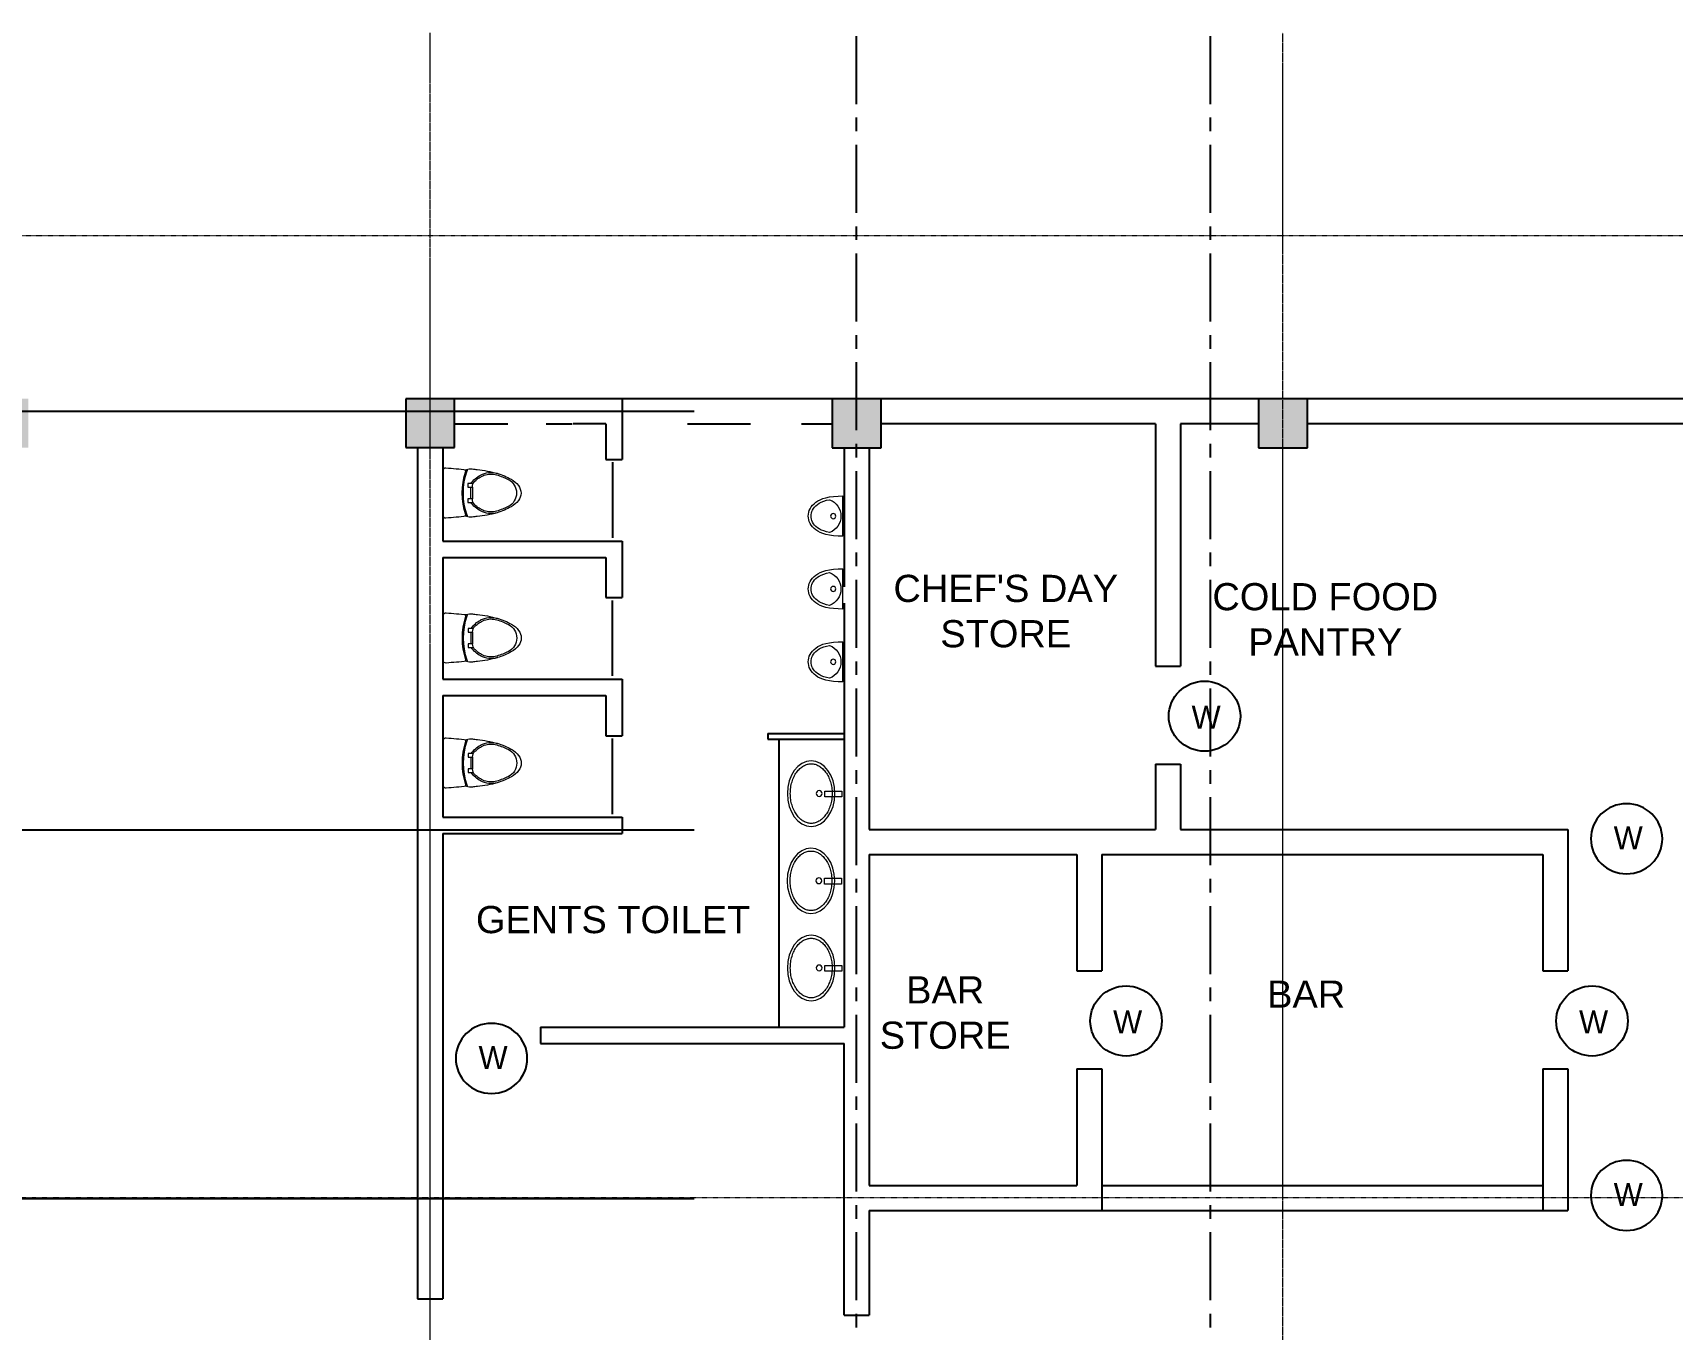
# Model space of a CAD drawing. Header units: millimetres. Extents: x 2659630 to 6742168, y -2425387 to -732288.
# Drawn here: x 2963365 to 2978438, y -1108406 to -1096484 of the extents above; entities that cross this region are included whole.
import ezdxf
from ezdxf.enums import TextEntityAlignment as Align

# ---------------------------------------------------------------- set-up
doc = ezdxf.new("R2010")
doc.units = ezdxf.units.MM
for name, pattern in [('CENTER', [2, 1.25, -0.25, 0.25, -0.25]), ('DASHED', [0.75, 0.5, -0.25]), ('Grid Line', [22.225, 12.7, -3.175, 3.175, -3.175]), ('Hidden', [7.14375, 4.7625, -2.38125])]:
    doc.linetypes.add(name, pattern=pattern)
for name, color, linetype, lineweight in [('A-furniture', 37, 'Continuous', 0), ('A-hatch', 253, 'Continuous', 0), ('A-STRUCTURE ABOVE', 251, 'DASHED', 0), ('S-GRID', 1, 'Continuous', 9)]:
    doc.layers.add(name, color=color, linetype=linetype, lineweight=lineweight)
for name, color, linetype in [('A-LINE 08', 8, 'Continuous'), ('S-COLUMN', 1, 'Continuous'), ('S-GRIDE LINE', 8, 'CENTER')]:
    doc.layers.add(name, color=color, linetype=linetype)
doc.styles.add('Arial', font='arial.ttf', dxfattribs={"height": 123})
doc.styles.add('style1', font='handlet.shx')

# ---------------------------------------------------------------- blocks, each defined once
blk = doc.blocks.new('hjhgkhjjkhk')
at = {"layer": 'A-furniture', "linetype": 'ByBlock'}
for p, q in [((-3239410, 38907, -500), (-3238943, 38907, -500)), ((-3239263, 38679, -500), (-3239230, 38679, -500)), ((-3239263, 38630, -500), (-3239263, 38679, -500)), ((-3239231, 38637, -500), (-3239122, 38637, -500)), ((-3239230, 38679, -500), (-3239230, 38637, -500)), ((-3239123, 38651, -500), (-3239230, 38651, -500)), ((-3239123, 38679, -500), (-3239090, 38679, -500)), ((-3239123, 38637, -500), (-3239123, 38679, -500)), ((-3239090, 38679, -500), (-3239090, 38630, -500))]:
    blk.add_line(p, q, dxfattribs=at)
for centre, radius, start, end in [((-3239382, 38882, -500), 25.6, 103.2172, 184.3205), ((-3238971, 38882, -500), 25.6, 355.6795, 76.7816), ((-3234363, 39215, -500), 5055, 183.7972, 185.9339), ((-3243990, 39215, -500), 5055, 354.0661, 356.2028), ((-3239285, 38652, -500), 114, 159.1995, 186.5683), ((-3234351, 39220, -500), 5080, 186.5683, 187.0896), ((-3238431, 38682, -500), 965, 185.2831, 196.4207), ((-3239383, 38693, -500), 7.92, 185.9341, 288.7781), ((-3239379, 38706, -500), 7.92, 185.267, 288.2867), ((-3239176, 38085, -500), 635, 71.2219, 108.7781), ((-3239176, 38092, -500), 639, 71.7134, 108.2867), ((-3239125, 38450, -500), 244, 124.5259, 152.5265), ((-3239125, 38450, -500), 229, 133.9968, 159.4423), ((-3239231, 38561, -500), 76.2, 90, 133.9968), ((-3239122, 38561, -500), 76.2, 46.0032, 90), ((-3239228, 38450, -500), 244, 27.4735, 55.4741), ((-3239228, 38450, -500), 229, 20.5577, 46.0032), ((-3239921, 38682, -500), 965, 343.5793, 354.7169), ((-3238974, 38706, -500), 7.92, 251.7135, 354.733), ((-3238970, 38693, -500), 7.92, 251.2221, 354.0659), ((-3239068, 38652, -500), 114, 353.4317, 20.8005), ((-3244002, 39220, -500), 5080, 352.9104, 353.4317), ((-3239160, 38466, -500), 206, 151.8794, 195.9425), ((-3239160, 38466, -500), 191, 160.1349, 195.9191), ((-3239193, 38466, -500), 191, 344.0809, 19.8651), ((-3239193, 38466, -500), 206, 344.0575, 28.1207), ((-3238749, 38591, -500), 635, 196.5593, 209.3999), ((-3238749, 38591, -500), 620, 196.5666, 207.1313), ((-3239176, 38371, -500), 140, 207.1313, 332.8687), ((-3239604, 38591, -500), 620, 332.8687, 343.4334), ((-3239604, 38591, -500), 635, 330.6001, 343.4407), ((-3239114, 38385, -500), 216, 209.3045, 232.3768), ((-3239176, 38301, -500), 111, 231.6356, 270), ((-3239176, 38301, -500), 111, 270, 308.3644), ((-3239239, 38385, -500), 216, 307.6232, 330.6955)]:
    blk.add_arc(centre, radius, start, end, dxfattribs=at)
blk = doc.blocks.new('uiyiuyiuyi')
at = {"layer": 'A-furniture'}
for p, q in [((-3245659, 37160), (-3245702, 37161)), ((-3245702, 36791), (-3245702, 37161)), ((-3245616, 37157), (-3245659, 37160)), ((-3245579, 37152), (-3245616, 37157)), ((-3245552, 37121), (-3245580, 37127)), ((-3245546, 37145), (-3245579, 37152)), ((-3245526, 37113), (-3245552, 37121)), ((-3245518, 37137), (-3245546, 37145)), ((-3245504, 37104), (-3245526, 37113)), ((-3245494, 37127), (-3245518, 37137)), ((-3245485, 37094), (-3245504, 37104)), ((-3245472, 37116), (-3245494, 37127)), ((-3245469, 37083), (-3245485, 37094)), ((-3245454, 37103), (-3245472, 37116)), ((-3245455, 37071), (-3245469, 37083)), ((-3245438, 37090), (-3245454, 37103)), ((-3245424, 37075), (-3245438, 37090)), ((-3245442, 37059), (-3245455, 37071)), ((-3245432, 37046), (-3245442, 37059)), ((-3245424, 37032), (-3245432, 37046)), ((-3245412, 37060), (-3245424, 37075)), ((-3245418, 37018), (-3245424, 37032)), ((-3245424, 36920), (-3245418, 36934)), ((-3245413, 37004), (-3245418, 37018)), ((-3245418, 36934), (-3245413, 36948)), ((-3245410, 36990), (-3245413, 37004)), ((-3245413, 36948), (-3245410, 36962)), ((-3245402, 37044), (-3245412, 37060)), ((-3245410, 36976), (-3245410, 36990)), ((-3245410, 36962), (-3245410, 36976)), ((-3245394, 37027), (-3245402, 37044)), ((-3245389, 37011), (-3245394, 37027)), ((-3245394, 36925), (-3245389, 36941)), ((-3245386, 36993), (-3245389, 37011)), ((-3245389, 36941), (-3245386, 36959)), ((-3245384, 36976), (-3245386, 36993)), ((-3245386, 36959), (-3245384, 36976)), ((-3245702, 36791), (-3245659, 36792)), ((-3245659, 36792), (-3245616, 36795)), ((-3245616, 36795), (-3245579, 36800)), ((-3245580, 36825), (-3245552, 36831)), ((-3245579, 36800), (-3245546, 36807)), ((-3245552, 36831), (-3245526, 36839)), ((-3245546, 36807), (-3245518, 36815)), ((-3245526, 36839), (-3245504, 36848)), ((-3245518, 36815), (-3245494, 36825)), ((-3245504, 36848), (-3245485, 36858)), ((-3245494, 36825), (-3245472, 36836)), ((-3245485, 36858), (-3245469, 36869)), ((-3245472, 36836), (-3245454, 36849)), ((-3245469, 36869), (-3245455, 36881)), ((-3245455, 36881), (-3245442, 36893)), ((-3245454, 36849), (-3245438, 36862)), ((-3245442, 36893), (-3245432, 36906)), ((-3245438, 36862), (-3245424, 36877)), ((-3245432, 36906), (-3245424, 36920)), ((-3245424, 36877), (-3245412, 36892)), ((-3245412, 36892), (-3245402, 36908)), ((-3245402, 36908), (-3245394, 36925))]:
    blk.add_line(p, q, dxfattribs=at)
blk.add_circle((-3245614, 36976), 23.7, dxfattribs=at)
blk.add_arc((-3245524, 36976), 161, 110.4506, 249.628, dxfattribs=at)
blk = doc.blocks.new('ghfgh')
at = {"layer": 'A-furniture'}
for p, q in [((-3233828, 36910), (-3233828, 36856)), ((-3233673, 36910), (-3233828, 36910)), ((-3233828, 36856), (-3233673, 36856)), ((-3233673, 36856), (-3233673, 36910))]:
    blk.add_line(p, q, dxfattribs=at)
blk.add_circle((-3233620, 36887), 26.8, dxfattribs=at)
blk.add_ellipse((-3233547, 36886), major_axis=(0, 301), ratio=0.727273, dxfattribs=at)
for points in [[(-3233547, 37160), (-3233559, 37160), (-3233583, 37157), (-3233618, 37143), (-3233651, 37118), (-3233681, 37085), (-3233706, 37043), (-3233725, 36995), (-3233737, 36942), (-3233741, 36887), (-3233737, 36831), (-3233725, 36778), (-3233706, 36730), (-3233681, 36688), (-3233651, 36655), (-3233618, 36630), (-3233583, 36616), (-3233559, 36612), (-3233547, 36612)], [(-3233547, 36612), (-3233535, 36612), (-3233512, 36616), (-3233477, 36630), (-3233443, 36655), (-3233414, 36688), (-3233389, 36730), (-3233370, 36778), (-3233358, 36831), (-3233354, 36886), (-3233358, 36942), (-3233370, 36995), (-3233389, 37043), (-3233413, 37085), (-3233443, 37118), (-3233477, 37143), (-3233512, 37157), (-3233535, 37160), (-3233547, 37160)]]:
    blk.add_open_spline(points, degree=3, dxfattribs=at)
blk = doc.blocks.new('vvv')
at = {"layer": 'A-hatch', "true_color": 0x939598}
h = blk.add_hatch(color=252, dxfattribs=at)
h.dxf.hatch_style = 1
h.paths.add_polyline_path([(-119748, -265805), (-120198, -265805), (-120198, -266254), (-119748, -266254)])
h.paths.add_polyline_path([(-123668, -265804), (-124118, -265804), (-124118, -266254), (-123668, -266254)])
h.paths.add_polyline_path([(-127588, -265804), (-128038, -265804), (-128038, -266254), (-127588, -266254)])
h.paths.add_polyline_path([(-131508, -265804), (-131958, -265804), (-131958, -266254), (-131508, -266254)])
h.paths.add_polyline_path([(-135428, -265804), (-135878, -265804), (-135878, -266034), (-135428, -266034)])
h.paths.add_polyline_path([(-139348, -265804), (-139798, -265804), (-139798, -266034), (-139348, -266034)])
h.paths.add_polyline_path([(-142968, -265804), (-143418, -265804), (-143418, -266034), (-142968, -266034)])
h.paths.add_polyline_path([(-146478, -265804), (-146928, -265804), (-146928, -265804), (-146698, -266034), (-146478, -266034)])
h.paths.add_polyline_path([(-146928, -265804), (-146928, -266034), (-146698, -266034)])
h.paths.add_polyline_path([(-146698, -269544), (-146928, -269544), (-146928, -269994), (-146698, -269994)])
h.paths.add_polyline_path([(-146698, -276314), (-146928, -276314), (-146928, -276764), (-146698, -276764)])
h.paths.add_polyline_path([(-146478, -280274), (-146698, -280274), (-146928, -280504), (-146928, -280504), (-146478, -280504)])
h.paths.add_polyline_path([(-146698, -280274), (-146928, -280274), (-146928, -280504)])
h.paths.add_polyline_path([(-142968, -280274), (-143418, -280274), (-143418, -280504), (-142968, -280504)])
h.paths.add_polyline_path([(-139348, -280274), (-139798, -280274), (-139798, -280504), (-139348, -280504)])
h.paths.add_polyline_path([(-131508, -280054), (-131958, -280054), (-131958, -280504), (-131508, -280504)])
h.paths.add_polyline_path([(-127588, -280054), (-128038, -280054), (-128038, -280504), (-127588, -280504)])
h.paths.add_polyline_path([(-123668, -280054), (-124118, -280054), (-124118, -280504), (-123668, -280504)])
h.paths.add_polyline_path([(-119748, -280054), (-120198, -280054), (-120198, -280504), (-119748, -280504)])
h.paths.add_polyline_path([(-135453, -276339), (-135853, -276339), (-135853, -276739), (-135453, -276739)])
h.paths.add_polyline_path([(-135453, -269594), (-135853, -269594), (-135853, -269994), (-135453, -269994)])
h.paths.add_polyline_path([(-139458, -269544), (-139688, -269544), (-139688, -269994), (-139458, -269994)])
h.paths.add_polyline_path([(-139458, -276542), (-139458, -276542), (-139458, -276508), (-139459, -276456), (-139458, -276456), (-139458, -276314), (-139688, -276314), (-139688, -276764), (-139458, -276764)])
h.paths.add_polyline_path([(-143078, -269654), (-143188, -269544), (-143308, -269544), (-143308, -269994), (-143078, -269994)])
h.paths.add_polyline_path([(-143078, -269544), (-143188, -269544), (-143078, -269654)], flags=17)
h = blk.add_hatch(color=252, dxfattribs=at)
h.dxf.hatch_style = 1
h.paths.add_polyline_path([(-108013, -276340), (-108413, -276340), (-108413, -276740), (-108013, -276740)])
h.paths.add_polyline_path([(-104093, -276340), (-104493, -276340), (-104493, -276740), (-104093, -276740)])
h.paths.add_polyline_path([(-100148, -276425), (-100598, -276425), (-100598, -276655), (-100148, -276655)])
h.paths.add_polyline_path([(-97127, -276396), (-97127, -276765), (-96897, -276765), (-96897, -276626)])
h.paths.add_polyline_path([(-96897, -276315), (-97127, -276315), (-97127, -276396), (-96897, -276626)])
h.paths.add_polyline_path([(-93018, -276315), (-93248, -276315), (-93248, -276765), (-93018, -276765)])
h.paths.add_polyline_path([(-93018, -280055), (-93248, -280055), (-93248, -280275), (-93018, -280505)])
h.paths.add_polyline_path([(-93248, -280275), (-93248, -280275), (-93248, -280505), (-93018, -280505), (-93018, -280505)])
h.paths.add_polyline_path([(-96787, -280275), (-97237, -280275), (-97237, -280505), (-96787, -280505)])
h.paths.add_polyline_path([(-100148, -280275), (-100598, -280275), (-100598, -280505), (-100148, -280505)])
h.paths.add_polyline_path([(-104068, -280275), (-104518, -280275), (-104518, -280505), (-104068, -280505)])
h.paths.add_polyline_path([(-107988, -280275), (-108438, -280275), (-108438, -280505), (-107988, -280505)])
h.paths.add_polyline_path([(-111908, -280055), (-112358, -280055), (-112358, -280505), (-111908, -280505)])
h.paths.add_polyline_path([(-96897, -272935), (-97127, -272935), (-97127, -273385), (-96897, -273385)])
h.paths.add_polyline_path([(-93018, -273040), (-93468, -273040), (-93468, -273270), (-93018, -273270)])
h.paths.add_polyline_path([(-93018, -269545), (-93248, -269545), (-93248, -269995), (-93018, -269995)])
h.paths.add_polyline_path([(-96897, -269683), (-97127, -269913), (-97127, -269995), (-96897, -269995)])
h.paths.add_polyline_path([(-96897, -269683), (-96897, -269545), (-97127, -269545), (-97127, -269913)])
h.paths.add_polyline_path([(-100258, -269545), (-100488, -269545), (-100488, -269995), (-100258, -269995)])
h.paths.add_polyline_path([(-104093, -269595), (-104493, -269595), (-104493, -269995), (-104093, -269995)])
h.paths.add_polyline_path([(-108013, -269595), (-108413, -269595), (-108413, -269995), (-108013, -269995)])
h.paths.add_polyline_path([(-115828, -265805), (-116278, -265805), (-116278, -266255), (-115828, -266255)])
h.paths.add_polyline_path([(-111908, -265805), (-112358, -265805), (-112358, -266255), (-111908, -266255)])
h.paths.add_polyline_path([(-107988, -265805), (-108438, -265805), (-108438, -266035), (-107988, -266035)])
h.paths.add_polyline_path([(-104068, -265805), (-104518, -265805), (-104518, -266035), (-104068, -266035)])
h.paths.add_polyline_path([(-100148, -265805), (-100598, -265805), (-100598, -266035), (-100148, -266035)])
h.paths.add_polyline_path([(-96787, -265805), (-97237, -265805), (-97237, -266035), (-96787, -266035)])
h.paths.add_polyline_path([(-93018, -265805), (-93248, -266035), (-93248, -266255), (-93018, -266255)])
h.paths.add_polyline_path([(-93018, -265805), (-93018, -265805), (-93248, -265805), (-93248, -266035)])
h.paths.add_polyline_path([(-115828, -280055), (-116278, -280055), (-116278, -280505), (-115828, -280505)])
at = {"layer": 'A-LINE 08', "color": 253}
for p, q in [((-119748, -265805), (-120198, -265805)), ((-120198, -265805), (-120198, -266254)), ((-119748, -265805), (-120198, -265805)), ((-120198, -265805), (-120198, -266254)), ((-119748, -266254), (-119748, -265805)), ((-119748, -266254), (-119748, -265805)), ((-116278, -265805), (-119748, -265805)), ((-118268, -265805), (-118908, -265805)), ((-118208, -265805), (-118208, -266364)), ((-117073, -265805), (-117668, -265805)), ((-115828, -265805), (-116278, -265805)), ((-116278, -265805), (-116278, -266255)), ((-115828, -266255), (-115828, -265805)), ((-112358, -265805), (-115828, -265805)), ((-111908, -265805), (-112358, -265805)), ((-112358, -265805), (-112358, -266255)), ((-108435, -265805), (-111913, -265805)), ((-111908, -266255), (-111908, -265805)), ((-149882, -265919), (-117545, -265919)), ((-119748, -266035), (-119258, -266035)), ((-118908, -266035), (-118668, -266035)), ((-118358, -266035), (-118658, -266035)), ((-118358, -266035), (-118358, -266364)), ((-117608, -266035), (-117028, -266035)), ((-116558, -266035), (-116278, -266035)), ((-113305, -266035), (-115828, -266035)), ((-113305, -266035), (-113305, -268265)), ((-112358, -266035), (-113075, -266035)), ((-113075, -266035), (-113075, -268265)), ((-108438, -266035), (-111908, -266035)), ((-120198, -266254), (-119748, -266254)), ((-120198, -266254), (-119748, -266254)), ((-120088, -266254), (-120088, -274082)), ((-120088, -266254), (-120088, -274082)), ((-119858, -266254), (-119858, -267114)), ((-116278, -266255), (-115828, -266255)), ((-116168, -266255), (-116168, -267535)), ((-115938, -266255), (-115938, -269765)), ((-112358, -266255), (-111908, -266255)), ((-118358, -266364), (-118208, -266364)), ((-118297, -266389), (-118297, -267084)), ((-119858, -267114), (-118208, -267114)), ((-118208, -267114), (-118208, -267634)), ((-119858, -267264), (-119858, -268384)), ((-119858, -267264), (-118358, -267264)), ((-118358, -267264), (-118358, -267634)), ((-118358, -267634), (-118208, -267634)), ((-118297, -268354), (-118297, -267659)), ((-116168, -267685), (-116168, -271584)), ((-113305, -268265), (-113075, -268265)), ((-119858, -268384), (-118208, -268384)), ((-118208, -268384), (-118208, -268904)), ((-119858, -268534), (-118358, -268534)), ((-119858, -268534), (-119858, -269654)), ((-118358, -268534), (-118358, -268904)), ((-116868, -268884), (-116168, -268884)), ((-116868, -268884), (-116868, -268934)), ((-118358, -268904), (-118208, -268904)), ((-118297, -269624), (-118297, -268929)), ((-116868, -268934), (-116168, -268934)), ((-116768, -268934), (-116768, -271584)), ((-113305, -269165), (-113305, -269765)), ((-113305, -269165), (-113075, -269165)), ((-113075, -269165), (-113075, -269765)), ((-149882, -269769), (-117545, -269769)), ((-119858, -269654), (-118208, -269654)), ((-119858, -269804), (-118208, -269804)), ((-119858, -269804), (-119858, -274082)), ((-118208, -269654), (-118208, -269804)), ((-115938, -269765), (-113305, -269765)), ((-113075, -269765), (-109513, -269765)), ((-109513, -269765), (-109513, -271067)), ((-115938, -269995), (-114027, -269995)), ((-115938, -269995), (-115938, -273040)), ((-114027, -269995), (-114027, -271067)), ((-113797, -269995), (-113797, -271067)), ((-113797, -269995), (-109743, -269995)), ((-109743, -269995), (-109743, -271067)), ((-114027, -271067), (-113797, -271067)), ((-109743, -271067), (-109513, -271067)), ((-118958, -271584), (-116168, -271584)), ((-118958, -271584), (-118958, -271734)), ((-118958, -271734), (-116168, -271734)), ((-116168, -274232), (-116168, -271734)), ((-114027, -271967), (-113797, -271967)), ((-114027, -271967), (-114027, -273040)), ((-113797, -271967), (-113797, -273269)), ((-109743, -271967), (-109513, -271967)), ((-109743, -271967), (-109743, -273270)), ((-109513, -271967), (-109513, -273270)), ((-115938, -273040), (-114027, -273040)), ((-113797, -273040), (-109743, -273040)), ((-149247, -273159), (-117545, -273159)), ((-115938, -273269), (-113797, -273269)), ((-115938, -273269), (-115938, -274232)), ((-113797, -273269), (-109743, -273270)), ((-109743, -273270), (-109513, -273270)), ((-120088, -274082), (-119858, -274082)), ((-116168, -274232), (-115938, -274232))]:
    blk.add_line(p, q, dxfattribs=at)
for centre in [(-112853, -268724), (-113575, -271527), (-109291, -271527)]:
    blk.add_ellipse(centre, major_axis=(329, 0), ratio=0.97954, start_param=-6.283185, end_param=0, dxfattribs=at)
at = {"layer": 'A-LINE 08', "color": 253, "extrusion": (0, 0, -1)}
for centre in [(-108973, -269851), (-119409, -271871), (-108973, -273131)]:
    blk.add_ellipse(centre, major_axis=(329, 0), ratio=0.97954, start_param=-6.283185, end_param=0, dxfattribs=at)
at = {"layer": 'A-STRUCTURE ABOVE', "color": 252, "linetype": 'Hidden', "ltscale": 0.005, "true_color": 0x939598}
for p, q in [((-148428, -264304), (-91518, -264305)), ((-100368, -273155), (-139578, -273154))]:
    blk.add_line(p, q, dxfattribs=at)
at = {"layer": 'S-GRID', "color": 253, "linetype": 'Grid Line'}
for p, q in [((-119973, -280389), (-119973, -262440)), ((-112133, -286127), (-112133, -262440))]:
    blk.add_line(p, q, dxfattribs=at)
at = {"layer": 'S-GRIDE LINE', "color": 253, "ltscale": 500}
for p, q in [((-116053, -302095), (-116053, -262440)), ((-112798, -302095), (-112798, -262440))]:
    blk.add_line(p, q, dxfattribs=at)
at = {"layer": 'A-LINE 08', "color": 253, "xscale": -1}
for name, p, rotation in [('hjhgkhjjkhk', (-80931, -3505848), 90.00029882912881), ('uiyiuyiuyi', (-3361881, -303877), 0.0002988291292660956), ('uiyiuyiuyi', (-3361881, -304547), 0.0002988291292660956), ('hjhgkhjjkhk', (-80929, -3507181), 90.00029882912881), ('uiyiuyiuyi', (-3361881, -305217), 0.0002988291292660956), ('hjhgkhjjkhk', (-80929, -3508331), 90.00029882912881), ('ghfgh', (-3350017, -306339), 0.0002988291292660956), ('ghfgh', (-3350019, -307141), 0.0002988291292660956), ('ghfgh', (-3350017, -307943), 0.0002988291292660956)]:
    blk.add_blockref(name, p, dxfattribs=dict(at, rotation=rotation))
at = {"layer": 'A-LINE 08', "color": 253, "char_height": 250, "style": 'Arial'}
for s, insert, width, attachment_point in [("\\pxqc;CHEF'S DAY \\PSTORE", (-111388, -267424), 6586.35, 3), ('\\pxqc;COLD FOOD \\PPANTRY', (-108450, -267500), 6586.35, 3), ('GENTS TOILET', (-117030, -270723), 3336.61, 9), ('\\pxqc;BAR \\PSTORE', (-114283, -271116), 1909.94, 3), ('\\pxqc;BAR ', (-110964, -271155), 1909.94, 3)]:
    blk.add_mtext(s, dxfattribs=dict(at, insert=insert, width=width, attachment_point=attachment_point))
at = {"layer": 'A-LINE 08', "color": 253, "style": 'style1'}
for tag, p in [('HD1', (-102239, -266932)), ('HD4', (-112839, -268839)), ('HD4', (-98429, -269412)), ('HD4', (-107526, -269431)), ('HD6', (-108958, -269949)), ('HD6', (-99703, -270785)), ('HD4', (-113561, -271641)), ('HD4', (-109277, -271641)), ('HD4', (-119394, -271968)), ('HD6', (-108958, -273229)), ('HD6', (-99703, -273236)), ('HD3', (-115588, -274927)), ('HD4', (-119382, -276083)), ('HD5', (-119238, -278311)), ('HD5', (-118043, -278311)), ('HD5', (-116825, -278311))]:
    blk.add_attdef(tag, text='', height=212, dxfattribs=at).set_placement(p, align=Align.CENTER)

msp = doc.modelspace()

# ---------------------------------------------------------------- block references
at = {"layer": 'S-COLUMN', "ltscale": 2500}
ref = msp.add_blockref('vvv', (3086991.653, -834044.305), dxfattribs=at)
ref.add_attrib('HD4', 'W', dxfattribs={"layer": 'A-LINE 08', "color": 253, "ltscale": 2500, "height": 212.147, "style": 'style1'}).set_placement((2967597.203, -1106012.767), align=Align.CENTER)
ref.add_attrib('HD4', 'W', dxfattribs={"layer": 'A-LINE 08', "color": 253, "ltscale": 2500, "height": 212.147, "style": 'style1'}).set_placement((2974152.906, -1102883.106), align=Align.CENTER)
ref.add_attrib('HD4', 'W', dxfattribs={"layer": 'A-LINE 08', "color": 253, "ltscale": 2500, "height": 212.147, "style": 'style1'}).set_placement((2973431.109, -1105685.572), align=Align.CENTER)
ref.add_attrib('HD4', 'W', dxfattribs={"layer": 'A-LINE 08', "color": 253, "ltscale": 2500, "height": 212.147, "style": 'style1'}).set_placement((2977715.15, -1105685.594), align=Align.CENTER)
ref.add_attrib('HD6', 'W', dxfattribs={"layer": 'A-LINE 08', "color": 253, "ltscale": 2500, "height": 212.147, "style": 'style1'}).set_placement((2978033.631, -1107272.901), align=Align.CENTER)
ref.add_attrib('HD6', 'W', dxfattribs={"layer": 'A-LINE 08', "color": 253, "ltscale": 2500, "height": 212.147, "style": 'style1'}).set_placement((2978033.644, -1103992.918), align=Align.CENTER)

doc.saveas('drawing.dxf')
